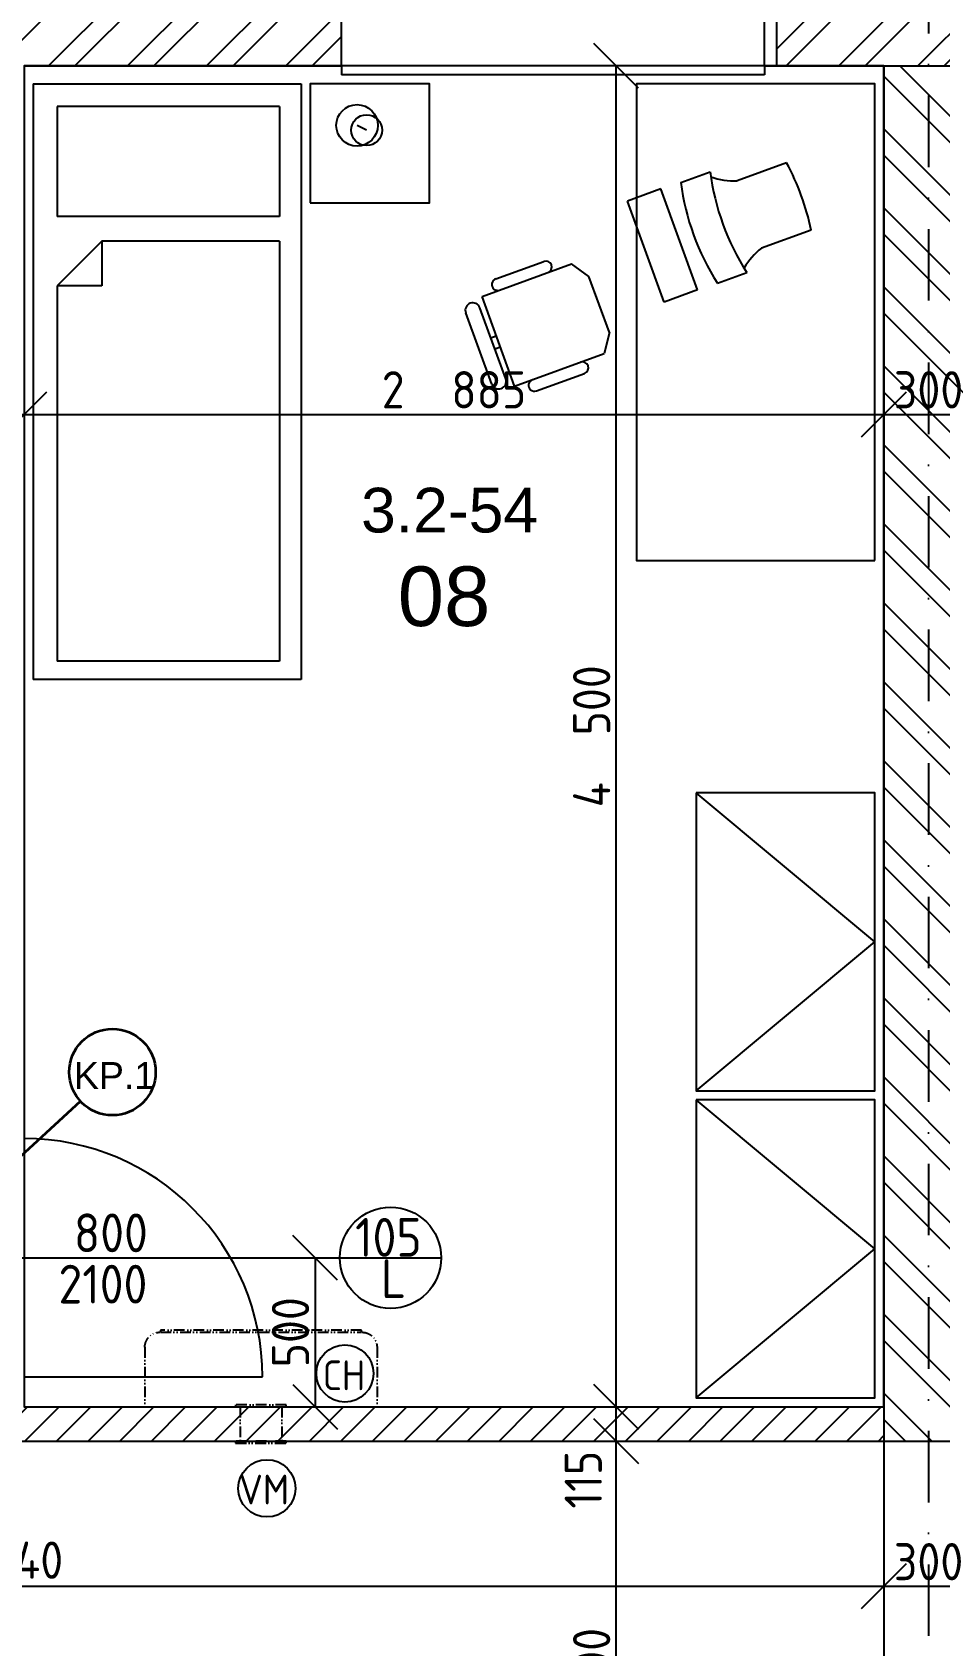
# Model space of a CAD drawing. Extents: x 4511820 to 5180432, y -1526536 to -944957.
# Drawn here: x 4997653 to 5000698, y -1161416 to -1156002 of the extents above; entities that cross this region are included whole.
import ezdxf

# ---------------------------------------------------------------- set-up
doc = ezdxf.new("R2010")
doc.units = 0
doc.header["$MEASUREMENT"] = 0
for name, pattern in [('ACAD_ISO03W100', [30, 12, -18]), ('ACAD_ISO12W100', [22, 12, -3, 0.5, -3, 0.5, -3]), ('BODKOCIARKOVANA_3', [5.6, 3, -1.3, 0, -1.3])]:
    doc.linetypes.add(name, pattern=pattern)
doc.layers.get('0').update_dxf_attribs({"linetype": 'CONTINUOUS'})
doc.layers.get('Defpoints').update_dxf_attribs({"color": 61, "linetype": 'CONTINUOUS'})
for name, color, linetype in [('DVERE', 45, 'CONTINUOUS'), ('KÓTY', 4, 'CONTINUOUS'), ('MÚRY', 1, 'CONTINUOUS'), ('osi', 253, 'CONTINUOUS'), ('Plochy', 41, 'CONTINUOUS'), ('POPIS', 7, 'CONTINUOUS'), ('TENKÁ', 7, 'CONTINUOUS'), ('ZARIADENIE', 47, 'CONTINUOUS'), ('ZZ-chladenie', 133, 'CONTINUOUS'), ('zz-vetr', 52, 'CONTINUOUS'), ('ŠRAFY', 82, 'CONTINUOUS')]:
    doc.layers.add(name, color=color, linetype=linetype)
doc.layers.add('preklady', color=74, linetype='CONTINUOUS', lineweight=35)
doc.styles.add('ARIAL', font='arial.ttf')
doc.styles.add('STYLE1', font='isocp.shx')
doc.dimstyles.new('STANDARD-50', dxfattribs={"dimtxt": 125, "dimasz": 150, "dimexe": 10, "dimexo": 200, "dimgap": 20, "dimtad": 1, "dimdsep": 46, "dimlunit": 6, "dimtxsty": 'STYLE1', "dimblk1": 'OBLIQUE', "dimblk2": 'OBLIQUE', "dimsah": 1, "dimcen": 2.5, "dimse1": 1, "dimse2": 1, "dimadec": 0, "dimazin": 0, "dimtfac": 1, "dimtmove": 1, "dimatfit": 3, "dimldrblk": 'OBLIQUE', "dimfxl": 1, "dimtolj": 1, "dimtzin": 0, "dimarcsym": 0})
pattern_1 = [(45, (584112, 91563.12), (-132.5825215, 132.5825215), []), (45, (584200.39, 91563.12), (-132.5825215, 132.5825215), [])]

# ---------------------------------------------------------------- blocks, each defined once
blk = doc.blocks.new('SKRINA')
at = {"layer": 'ZARIADENIE'}
for p, q in [((4449069, -1324645.2), (4448469, -1324145.2)), ((4448469, -1325145.2), (4449069, -1324645.2))]:
    blk.add_line(p, q, dxfattribs=at)
blk.add_lwpolyline([(4448469, -1324145.2), (4448469, -1325145.2), (4449069, -1325145.2), (4449069, -1324145.2)], close=True, dxfattribs=at)
blk = doc.blocks.new('JEDNOPOSTEL')
at = {"layer": 'ZARIADENIE', "ltscale": 0.25}
for p, q in [((4449069, -1322230.2), (4447069, -1322230.2)), ((4447069, -1323130.2), (4447069, -1322230.2)), ((4449069, -1322230.2), (4449069, -1323130.2)), ((4449069, -1323130.2), (4447069, -1323130.2)), ((4448913, -1323349.6), (4448929.1, -1323317.4))]:
    blk.add_line(p, q, dxfattribs=at)
at = {"layer": 'ZARIADENIE', "color": 76, "ltscale": 0.25}
for p, q in [((4448390.6, -1322311.3), (4447130.6, -1322311.3)), ((4447130.6, -1323056.9), (4447130.6, -1322311.3)), ((4448540.6, -1322461.3), (4448390.6, -1322311.3)), ((4448390.6, -1322461.3), (4448390.6, -1322311.3)), ((4448992.6, -1322311.3), (4448623.3, -1322311.3)), ((4448623.3, -1323056.9), (4448623.3, -1322311.3)), ((4448992.6, -1323056.9), (4448992.6, -1322311.3)), ((4448540.6, -1322461.3), (4448390.6, -1322461.3)), ((4448540.6, -1323056.9), (4448540.6, -1322461.3)), ((4448540.6, -1323056.9), (4447130.6, -1323056.9)), ((4448992.6, -1323056.9), (4448623.3, -1323056.9))]:
    blk.add_line(p, q, dxfattribs=at)
at = {"layer": 'ZARIADENIE'}
blk.add_lwpolyline([(4448669, -1323160.2), (4448669, -1323560.2), (4449069, -1323560.2), (4449069, -1323160.2)], close=True, dxfattribs=at)
at = {"layer": 'ZARIADENIE', "ltscale": 0.25}
for centre, radius in [((4448929.1, -1323317.4), 69.7), ((4448913, -1323349.6), 51.9)]:
    blk.add_circle(centre, radius, dxfattribs=at)
blk = doc.blocks.new('_OBLIQUE')
at = {"color": 0, "linetype": 'ByBlock'}
blk.add_line((-0.5, -0.5), (0.5, 0.5), dxfattribs=at)
blk = doc.blocks.new('*D18745')
at = {"layer": 'Defpoints', "color": 0}
for p in [(4998318.8, -1160114.2), (4998318.8, -1160614.2), (4998602.5, -1160614.2)]:
    blk.add_point(p, dxfattribs=at)
at = {"layer": 'KÓTY', "color": 0, "lineweight": -2}
blk.add_line((4998602.5, -1160114.2), (4998602.5, -1160614.2), dxfattribs=at)
at = {"layer": 'KÓTY', "color": 0, "linetype": 'ByBlock', "lineweight": -2, "xscale": 150, "yscale": 150, "zscale": 150}
for p, rotation in [((4998602.5, -1160114.2), 90), ((4998602.5, -1160614.2), 270)]:
    blk.add_blockref('_OBLIQUE', p, dxfattribs=dict(at, rotation=rotation))
at = {"layer": 'KÓTY', "color": 0, "insert": (4998520, -1160364.2), "char_height": 125, "attachment_point": 5, "rotation": 90, "style": 'STYLE1'}
blk.add_mtext('\\A1;500', dxfattribs=at)
blk = doc.blocks.new('*D18748')
at = {"layer": 'Defpoints', "color": 0}
for p in [(4997511, -1157284), (4997626, -1157284), (4997626, -1157284)]:
    blk.add_point(p, dxfattribs=at)
at = {"layer": 'KÓTY', "color": 0, "lineweight": -2}
blk.add_line((4997511, -1157284), (4997626, -1157284), dxfattribs=at)
at = {"layer": 'KÓTY', "color": 0, "linetype": 'ByBlock', "lineweight": -2, "xscale": 150, "yscale": 150, "zscale": 150, "rotation": 180}
blk.add_blockref('_OBLIQUE', (4997511, -1157284), dxfattribs=at)
at = {"layer": 'KÓTY', "color": 0, "linetype": 'ByBlock', "lineweight": -2, "xscale": 150, "yscale": 150, "zscale": 150}
blk.add_blockref('_OBLIQUE', (4997626, -1157284), dxfattribs=at)
at = {"layer": 'KÓTY', "color": 0, "insert": (4997369.5, -1157171.5), "char_height": 125, "attachment_point": 5, "style": 'STYLE1'}
blk.add_mtext('\\A1;115', dxfattribs=at)
blk = doc.blocks.new('*D18749')
at = {"layer": 'Defpoints', "color": 0}
for p in [(4997626, -1157284), (5000511, -1157284), (5000511, -1157284)]:
    blk.add_point(p, dxfattribs=at)
at = {"layer": 'KÓTY', "color": 0, "lineweight": -2}
blk.add_line((4997626, -1157284), (5000511, -1157284), dxfattribs=at)
at = {"layer": 'KÓTY', "color": 0, "linetype": 'ByBlock', "lineweight": -2, "xscale": 150, "yscale": 150, "zscale": 150, "rotation": 180}
blk.add_blockref('_OBLIQUE', (4997626, -1157284), dxfattribs=at)
at = {"layer": 'KÓTY', "color": 0, "linetype": 'ByBlock', "lineweight": -2, "xscale": 150, "yscale": 150, "zscale": 150}
blk.add_blockref('_OBLIQUE', (5000511, -1157284), dxfattribs=at)
at = {"layer": 'KÓTY', "color": 0, "insert": (4999068.5, -1157201.5), "char_height": 125, "attachment_point": 5, "style": 'STYLE1'}
blk.add_mtext('\\A1;2ﾠ885', dxfattribs=at)
blk = doc.blocks.new('*D18750')
at = {"layer": 'Defpoints', "color": 0}
for p in [(5000511, -1157284), (5000811, -1157284), (5000811, -1157284)]:
    blk.add_point(p, dxfattribs=at)
at = {"layer": 'KÓTY', "color": 0, "lineweight": -2}
blk.add_line((5000511, -1157284), (5000811, -1157284), dxfattribs=at)
at = {"layer": 'KÓTY', "color": 0, "linetype": 'ByBlock', "lineweight": -2, "xscale": 150, "yscale": 150, "zscale": 150, "rotation": 180}
blk.add_blockref('_OBLIQUE', (5000511, -1157284), dxfattribs=at)
at = {"layer": 'KÓTY', "color": 0, "linetype": 'ByBlock', "lineweight": -2, "xscale": 150, "yscale": 150, "zscale": 150}
blk.add_blockref('_OBLIQUE', (5000811, -1157284), dxfattribs=at)
at = {"layer": 'KÓTY', "color": 0, "insert": (5000661, -1157201.5), "char_height": 125, "attachment_point": 5, "style": 'STYLE1'}
blk.add_mtext('\\A1;300', dxfattribs=at)
blk = doc.blocks.new('*D18783')
at = {"layer": 'Defpoints', "color": 0}
for p in [(4999613, -1160729.2), (5000511, -1160729.2), (5000511, -1162429.2)]:
    blk.add_point(p, dxfattribs=at)
at = {"layer": 'KÓTY', "color": 0, "lineweight": -2}
blk.add_line((4999613, -1162429.2), (4999613, -1160729.2), dxfattribs=at)
at = {"layer": 'KÓTY', "color": 0, "linetype": 'ByBlock', "lineweight": -2, "xscale": 150, "yscale": 150, "zscale": 150}
for p, rotation in [((4999613, -1160729.2), 90), ((4999613, -1162429.2), 270)]:
    blk.add_blockref('_OBLIQUE', p, dxfattribs=dict(at, rotation=rotation))
at = {"layer": 'KÓTY', "color": 0, "insert": (4999530.5, -1161579.2), "char_height": 125, "attachment_point": 5, "rotation": 90, "style": 'STYLE1'}
blk.add_mtext('\\A1;1ﾠ700', dxfattribs=at)
blk = doc.blocks.new('*D18784')
at = {"layer": 'Defpoints', "color": 0}
for p in [(4999613, -1160614.2), (5000511, -1160614.2), (5000511, -1160729.2)]:
    blk.add_point(p, dxfattribs=at)
at = {"layer": 'KÓTY', "color": 0, "lineweight": -2}
blk.add_line((4999613, -1160729.2), (4999613, -1160614.2), dxfattribs=at)
at = {"layer": 'KÓTY', "color": 0, "linetype": 'ByBlock', "lineweight": -2, "xscale": 150, "yscale": 150, "zscale": 150}
for p, rotation in [((4999613, -1160614.2), 90), ((4999613, -1160729.2), 270)]:
    blk.add_blockref('_OBLIQUE', p, dxfattribs=dict(at, rotation=rotation))
at = {"layer": 'KÓTY', "color": 0, "insert": (4999502.5, -1160859), "char_height": 125, "attachment_point": 5, "rotation": 90, "style": 'STYLE1'}
blk.add_mtext('\\A1;115', dxfattribs=at)
blk = doc.blocks.new('*D18785')
at = {"layer": 'Defpoints', "color": 0}
for p in [(4999613, -1156114.2), (5000511, -1156114.2), (5000511, -1160614.2)]:
    blk.add_point(p, dxfattribs=at)
at = {"layer": 'KÓTY', "color": 0, "lineweight": -2}
blk.add_line((4999613, -1160614.2), (4999613, -1156114.2), dxfattribs=at)
at = {"layer": 'KÓTY', "color": 0, "linetype": 'ByBlock', "lineweight": -2, "xscale": 150, "yscale": 150, "zscale": 150}
for p, rotation in [((4999613, -1156114.2), 90), ((4999613, -1160614.2), 270)]:
    blk.add_blockref('_OBLIQUE', p, dxfattribs=dict(at, rotation=rotation))
at = {"layer": 'KÓTY', "color": 0, "insert": (4999530.5, -1158364.2), "char_height": 125, "attachment_point": 5, "rotation": 90, "style": 'STYLE1'}
blk.add_mtext('\\A1;4ﾠ500', dxfattribs=at)
blk = doc.blocks.new('*D18834')
at = {"layer": 'Defpoints', "color": 0}
for p in [(4994171, -1160729.2), (5000511, -1160729.2), (5000511, -1161216.5)]:
    blk.add_point(p, dxfattribs=at)
at = {"layer": 'KÓTY', "color": 0, "lineweight": -2}
blk.add_line((4994171, -1161216.5), (5000511, -1161216.5), dxfattribs=at)
at = {"layer": 'KÓTY', "color": 0, "linetype": 'ByBlock', "lineweight": -2, "xscale": 150, "yscale": 150, "zscale": 150, "rotation": 180}
blk.add_blockref('_OBLIQUE', (4994171, -1161216.5), dxfattribs=at)
at = {"layer": 'KÓTY', "color": 0, "linetype": 'ByBlock', "lineweight": -2, "xscale": 150, "yscale": 150, "zscale": 150}
blk.add_blockref('_OBLIQUE', (5000511, -1161216.5), dxfattribs=at)
at = {"layer": 'KÓTY', "color": 0, "insert": (4997518, -1161129), "char_height": 125, "attachment_point": 5, "style": 'STYLE1'}
blk.add_mtext('\\A1;6ﾠ340', dxfattribs=at)
blk = doc.blocks.new('*D18835')
at = {"layer": 'Defpoints', "color": 0}
for p in [(5000511, -1160729.2), (5000811, -1160729.2), (5000811, -1161216.5)]:
    blk.add_point(p, dxfattribs=at)
at = {"layer": 'KÓTY', "color": 0, "lineweight": -2}
blk.add_line((5000511, -1161216.5), (5000811, -1161216.5), dxfattribs=at)
at = {"layer": 'KÓTY', "color": 0, "linetype": 'ByBlock', "lineweight": -2, "xscale": 150, "yscale": 150, "zscale": 150, "rotation": 180}
blk.add_blockref('_OBLIQUE', (5000511, -1161216.5), dxfattribs=at)
at = {"layer": 'KÓTY', "color": 0, "linetype": 'ByBlock', "lineweight": -2, "xscale": 150, "yscale": 150, "zscale": 150}
blk.add_blockref('_OBLIQUE', (5000811, -1161216.5), dxfattribs=at)
at = {"layer": 'KÓTY', "color": 0, "insert": (5000661, -1161134), "char_height": 125, "attachment_point": 5, "style": 'STYLE1'}
blk.add_mtext('\\A1;300', dxfattribs=at)
blk = doc.blocks.new('chlj3')
at = {"layer": 'ZZ-chladenie', "linetype": 'ACAD_ISO12W100', "ltscale": 3}
for p, q in [((5005195.8, -1151691.8), (5005395.8, -1151691.8)), ((5005195.8, -1152470.8), (5005395.8, -1152470.8))]:
    blk.add_line(p, q, dxfattribs=at)
blk.add_lwpolyline([(5005145.8, -1152419.2), (5005138.4, -1152419.2), (5005138.4, -1151744.5), (5005145.8, -1151744.5)], close=True, dxfattribs=at)
for centre, start, end in [((5005195.8, -1151741.8), 90, 180), ((5005195.8, -1152420.8), 180, 270)]:
    blk.add_arc(centre, 50, start, end, dxfattribs=at)

msp = doc.modelspace()

# ---------------------------------------------------------------- hatches: boundary and pattern name
at = {"layer": 'ŠRAFY'}
h = msp.add_hatch(dxfattribs=at)
h.set_pattern_fill('ANSI32', color=256, scale=500)
h.set_pattern_definition(pattern_1)
h.paths.add_polyline_path([(4997441, -1155804.191), (4997441, -1156114.191), (4997511, -1156114.191), (4997626, -1156114.191), (4998691, -1156114.191), (4998691, -1155804.191), (4998691, -1155734.191), (4997441, -1155734.191)])
h = msp.add_hatch(dxfattribs=at)
h.set_pattern_fill('ANSI32', color=256, scale=500)
h.set_pattern_definition(pattern_1)
h.paths.add_polyline_path([(5001651, -1155804.191), (5001651, -1155734.191), (5000151, -1155734.191), (5000151, -1156114.191), (5000511, -1156114.191), (5000811, -1156114.191), (5001651, -1156114.191)])
h = msp.add_hatch(dxfattribs=at)
h.set_pattern_fill('ANSI32', color=256, scale=500, angle=90)
h.set_pattern_definition([(135, (515810.9, 44482.1), (-132.5825215, -132.5825215), []), (135, (515810.9, 44570.48), (-132.5825215, -132.5825215), [])])
h.paths.add_polyline_path([(5000811, -1160729.191), (5000811, -1160614.191), (5000811, -1156114.191), (5000511, -1156114.191), (5000511, -1160614.191), (5000511, -1160729.191)])
at = {"layer": 'ŠRAFY', "ltscale": 0.25}
h = msp.add_hatch(dxfattribs=at)
h.set_pattern_fill('ANSI31', color=256, scale=600, style=0)
h.set_pattern_definition([(45, (515270.5, 303822), (-53.0330086, 53.0330086), [])])
h.paths.add_polyline_path([(5000511, -1160614.191), (4997626, -1160614.191), (4997626, -1160564.191), (4997511, -1160564.191), (4997511, -1160729.191), (5000511, -1160729.191)])

# ---------------------------------------------------------------- linework, layer by layer
at = {"layer": 'DVERE', "ltscale": 0.25}
for p, q in [((4997283.172, -1160114.191), (4998685.828, -1160114.191)), ((4998685.828, -1160114.191), (4999025.828, -1160114.191)), ((4997626, -1160514.191), (4998426, -1160514.191))]:
    msp.add_line(p, q, dxfattribs=at)
msp.add_circle((4998855.828, -1160114.191), 170, dxfattribs=at)
msp.add_arc((4997626, -1160514.191), 800, 0, 90, dxfattribs=at)
at = {"layer": 'MÚRY'}
for p, q in [((4998691, -1156114.191), (4998691, -1155574.191)), ((5000111, -1156114.191), (5000111, -1155574.191)), ((4997626, -1156114.191), (4998691, -1156114.191)), ((5000111, -1156114.191), (5000511, -1156114.191)), ((5000511, -1156114.191), (5000511, -1160614.191)), ((5000511, -1156114.191), (5000511, -1157659.191)), ((4997626, -1160614.191), (5000511, -1160614.191)), ((4997511, -1160729.191), (5000511, -1160729.191)), ((5000511, -1160729.191), (5002311, -1160729.191))]:
    msp.add_line(p, q, dxfattribs=at)
at = {"layer": 'osi', "linetype": 'BODKOCIARKOVANA_3', "ltscale": 80}
msp.add_line((5000661, -1134257), (5000661, -1171774.191), dxfattribs=at)
at = {"layer": 'Plochy'}
for points in [[(5000511, -1156114.191), (4997626, -1156114.191), (4997626, -1160614.191), (5000511, -1160614.191)], [(4994171, -1162429.191), (4994171, -1160729.191), (4996171, -1160729.191), (4996171, -1159614.191), (4997511, -1159614.191), (4997511, -1160729.191), (5000511, -1160729.191), (5000511, -1162429.191)]]:
    msp.add_lwpolyline(points, close=True, dxfattribs=at)
at = {"layer": 'preklady'}
msp.add_line((4997570.999, -1159812.999), (4997815.552, -1159589.105), dxfattribs=at)
at = {"layer": 'preklady', "ltscale": 0.25}
msp.add_circle((4997922.5, -1159491.191), 145, dxfattribs=at)
at = {"layer": 'TENKÁ'}
for p, q in [((5000151, -1155734.191), (5000151, -1156114.191)), ((5000511, -1156114.191), (5000811, -1156114.191)), ((5000511, -1160614.191), (5000511, -1160729.191))]:
    msp.add_line(p, q, dxfattribs=at)
at = {"layer": 'TENKÁ', "linetype": 'ACAD_ISO03W100', "ltscale": 8}
msp.add_line((5000111, -1156114.191), (4998691, -1156114.191), dxfattribs=at)
at = {"layer": 'TENKÁ', "ltscale": 0.25}
for p, q in [((4998691, -1156114.191), (4998691, -1156144.191)), ((5000111, -1156114.191), (5000111, -1156144.191)), ((5000111, -1156144.191), (4998691, -1156144.191))]:
    msp.add_line(p, q, dxfattribs=at)
at = {"layer": 'TENKÁ', "linetype": 'ACAD_ISO12W100', "ltscale": 10}
msp.add_line((5000511, -1160729.191), (5000511, -1161784.191), dxfattribs=at)
at = {"layer": 'ZARIADENIE', "color": 8, "ltscale": 0.25}
for p, q in [((5000184.716, -1156440.086), (5000018.439, -1156500.606)), ((4999829.702, -1156505.45), (4999928.171, -1156469.61)), ((4999763.023, -1156527.518), (4999650.26, -1156568.56)), ((4999773.388, -1156906.849), (4999650.26, -1156568.56)), ((4999886.151, -1156865.807), (4999763.023, -1156527.518)), ((5000266.801, -1156665.612), (5000100.524, -1156726.132)), ((4999952.829, -1156843.739), (5000051.298, -1156807.899)), ((4999886.151, -1156865.807), (4999773.388, -1156906.849))]:
    msp.add_line(p, q, dxfattribs=at)
at = {"layer": 'ZARIADENIE', "color": 33, "ltscale": 0.25}
for p, q in [((4999162.675, -1156888.472), (4999463.377, -1156779.025)), ((4999208.723, -1156829.144), (4999369.683, -1156770.56)), ((4999521.486, -1156821.726), (4999463.377, -1156779.025)), ((4999589.89, -1157009.664), (4999521.486, -1156821.726)), ((4999272.122, -1157189.173), (4999162.675, -1156888.472)), ((4999195.127, -1157182.299), (4999108.113, -1156943.228)), ((4999242.112, -1157165.198), (4999155.097, -1156926.127)), ((4999191.764, -1157026.869), (4999210.558, -1157020.029)), ((4999205.445, -1157064.457), (4999224.239, -1157057.616)), ((4999589.89, -1157009.664), (4999572.823, -1157079.727)), ((4999272.122, -1157189.173), (4999572.823, -1157079.727)), ((4999345.531, -1157205.022), (4999506.491, -1157146.437))]:
    msp.add_line(p, q, dxfattribs=at)
at = {"layer": 'ZARIADENIE'}
msp.add_lwpolyline([(5000481, -1157774.191), (5000481, -1156174.191), (4999681, -1156174.191), (4999681, -1157774.191)], close=True, dxfattribs=at)
at = {"layer": 'ZARIADENIE', "color": 8, "ltscale": 0.25}
for centre, radius, start, end in [((4999463.506, -1156830.286), 820, 11.585032, 28.414968), ((5000643.02, -1156400.978), 820, 187.319616, 212.680383), ((5000741.488, -1156365.139), 820, 187.319616, 212.680383), ((5000014.266, -1156230.459), 270.179, 251.971902, 270.884963), ((5000270.974, -1156935.759), 270.179, 129.115037, 148.028098)]:
    msp.add_arc(centre, radius, start, end, dxfattribs=at)
at = {"layer": 'ZARIADENIE', "color": 33, "ltscale": 0.25}
for centre, radius, start, end in [((4999376.523, -1156789.354), 20, 290, 110), ((4999215.563, -1156847.938), 20, 110, 290), ((4999131.605, -1156934.678), 25, 20, 200), ((4999499.65, -1157127.643), 20, 290, 110), ((4999218.62, -1157173.749), 25, 200, 20), ((4999338.69, -1157186.228), 20, 110, 290)]:
    msp.add_arc(centre, radius, start, end, dxfattribs=at)
at = {"layer": 'ZZ-chladenie'}
msp.add_circle((4998702.69, -1160502.333), 96, dxfattribs=at)
at = {"layer": 'zz-vetr', "linetype": 'ACAD_ISO12W100', "lineweight": -2, "ltscale": 3}
for p, q in [((4998350.828, -1160614.191), (4998350.828, -1160729.191)), ((4998490.828, -1160614.191), (4998490.828, -1160729.191))]:
    msp.add_line(p, q, dxfattribs=at)
for points in [[(4998505.828, -1160614.191), (4998505.828, -1160607.191), (4998335.828, -1160607.191), (4998335.828, -1160614.191)], [(4998505.828, -1160736.191), (4998505.828, -1160729.191), (4998335.828, -1160729.191), (4998335.828, -1160736.191)]]:
    msp.add_lwpolyline(points, close=True, dxfattribs=at)
at = {"layer": 'zz-vetr'}
msp.add_circle((4998440.9, -1160887.987), 96, dxfattribs=at)

# ---------------------------------------------------------------- block references
at = {"layer": 'ZARIADENIE', "color": 2, "rotation": 90}
msp.add_blockref('JEDNOPOSTEL', (3675425.809, -5605243.191), dxfattribs=at)
at = {"layer": 'ZARIADENIE', "color": 2}
for p in [(551412, 165591), (551412, 164561)]:
    msp.add_blockref('SKRINA', p, dxfattribs=at)
at = {"layer": 'ZZ-chladenie', "xscale": -1, "rotation": 89.99999999999997}
msp.add_blockref('chlj3', (3846339.552, 3844781.63), dxfattribs=at)

# ---------------------------------------------------------------- texts
at = {"layer": 'DVERE', "style": 'STYLE1'}
for s, p in [('105', (4998736.798, -1160110.691)), ('L', (4998823.798, -1160249.328))]:
    msp.add_text(s, height=130, dxfattribs=at).set_placement(p)
at = {"layer": 'POPIS', "lineweight": 40, "ltscale": 0.25, "style": 'ARIAL'}
for s, height, p in [('3.2-54', 150, (4998756.769, -1157680.27)), ('08', 200, (4998879.811, -1157994.27))]:
    msp.add_text(s, height=height, dxfattribs=at).set_placement(p)
at = {"layer": 'preklady', "linetype": 'Continuous', "lineweight": 20, "style": 'ARIAL'}
msp.add_text('KP.1', height=90, dxfattribs=at).set_placement((4997793.236, -1159547.448))
at = {"layer": 'TENKÁ', "linetype": 'Continuous', "style": 'STYLE1'}
for s, p in [('800', (4997793.257, -1160095.608)), ('2100', (4997741.483, -1160267.716))]:
    msp.add_text(s, height=130, dxfattribs=at).set_placement(p)
at = {"layer": 'ZZ-chladenie', "style": 'STYLE1'}
msp.add_text('CH', height=100, dxfattribs=at).set_placement((4998628.063, -1160558.532))
at = {"layer": 'zz-vetr', "style": 'STYLE1'}
msp.add_text('VM', height=100, dxfattribs=at).set_placement((4998346.593, -1160941.999))

# ---------------------------------------------------------------- dimensions: what is measured, and where the dimension line sits
at = {"layer": 'KÓTY'}
for base, p1, p2, picture, middle in [((4999613, -1156114.191), (5000511, -1160614.191), (5000511, -1156114.191), '*D18785', (4999530.457, -1158364.191)), ((4998602.5, -1160614.191), (4998318.82, -1160114.191), (4998318.82, -1160614.191), '*D18745', (4998520, -1160364.191)), ((4999613, -1160729.191), (5000511, -1162429.191), (5000511, -1160729.191), '*D18783', (4999530.457, -1161579.191))]:
    dim = msp.add_linear_dim(base=base, p1=p1, p2=p2, angle=90, dimstyle='STANDARD-50', dxfattribs=at)
    dim.commit()
    dim.dimension.update_dxf_attribs({"geometry": picture, "text_midpoint": middle})
for base, p1, p2, picture, middle in [((4997626, -1157284), (4997511, -1157284), (4997626, -1157284), '*D18748', (4997369.5, -1157254)), ((5000511, -1161216.5), (4994171, -1160729.191), (5000511, -1160729.191), '*D18834', (4997518, -1161211.5))]:
    dim = msp.add_linear_dim(base=base, p1=p1, p2=p2, dimstyle='STANDARD-50', dxfattribs=at)
    dim.commit()
    dim.dimension.update_dxf_attribs({"geometry": picture, "text_midpoint": middle, "dimtype": 160})
for base, p1, p2, picture, middle in [((5000511, -1157284), (4997626, -1157284), (5000511, -1157284), '*D18749', (4999068.5, -1157201.457)), ((5000811, -1157284), (5000511, -1157284), (5000811, -1157284), '*D18750', (5000661, -1157201.5)), ((5000811, -1161216.5), (5000511, -1160729.191), (5000811, -1160729.191), '*D18835', (5000661, -1161134))]:
    dim = msp.add_linear_dim(base=base, p1=p1, p2=p2, dimstyle='STANDARD-50', dxfattribs=at)
    dim.commit()
    dim.dimension.update_dxf_attribs({"geometry": picture, "text_midpoint": middle})
dim = msp.add_linear_dim(base=(4999613, -1160614.191), p1=(5000511, -1160729.191), p2=(5000511, -1160614.191), angle=90, dimstyle='STANDARD-50', dxfattribs=at)
dim.commit()
dim.dimension.update_dxf_attribs({"geometry": '*D18784', "text_midpoint": (4999585, -1160859), "dimtype": 160})

doc.saveas('drawing.dxf')
